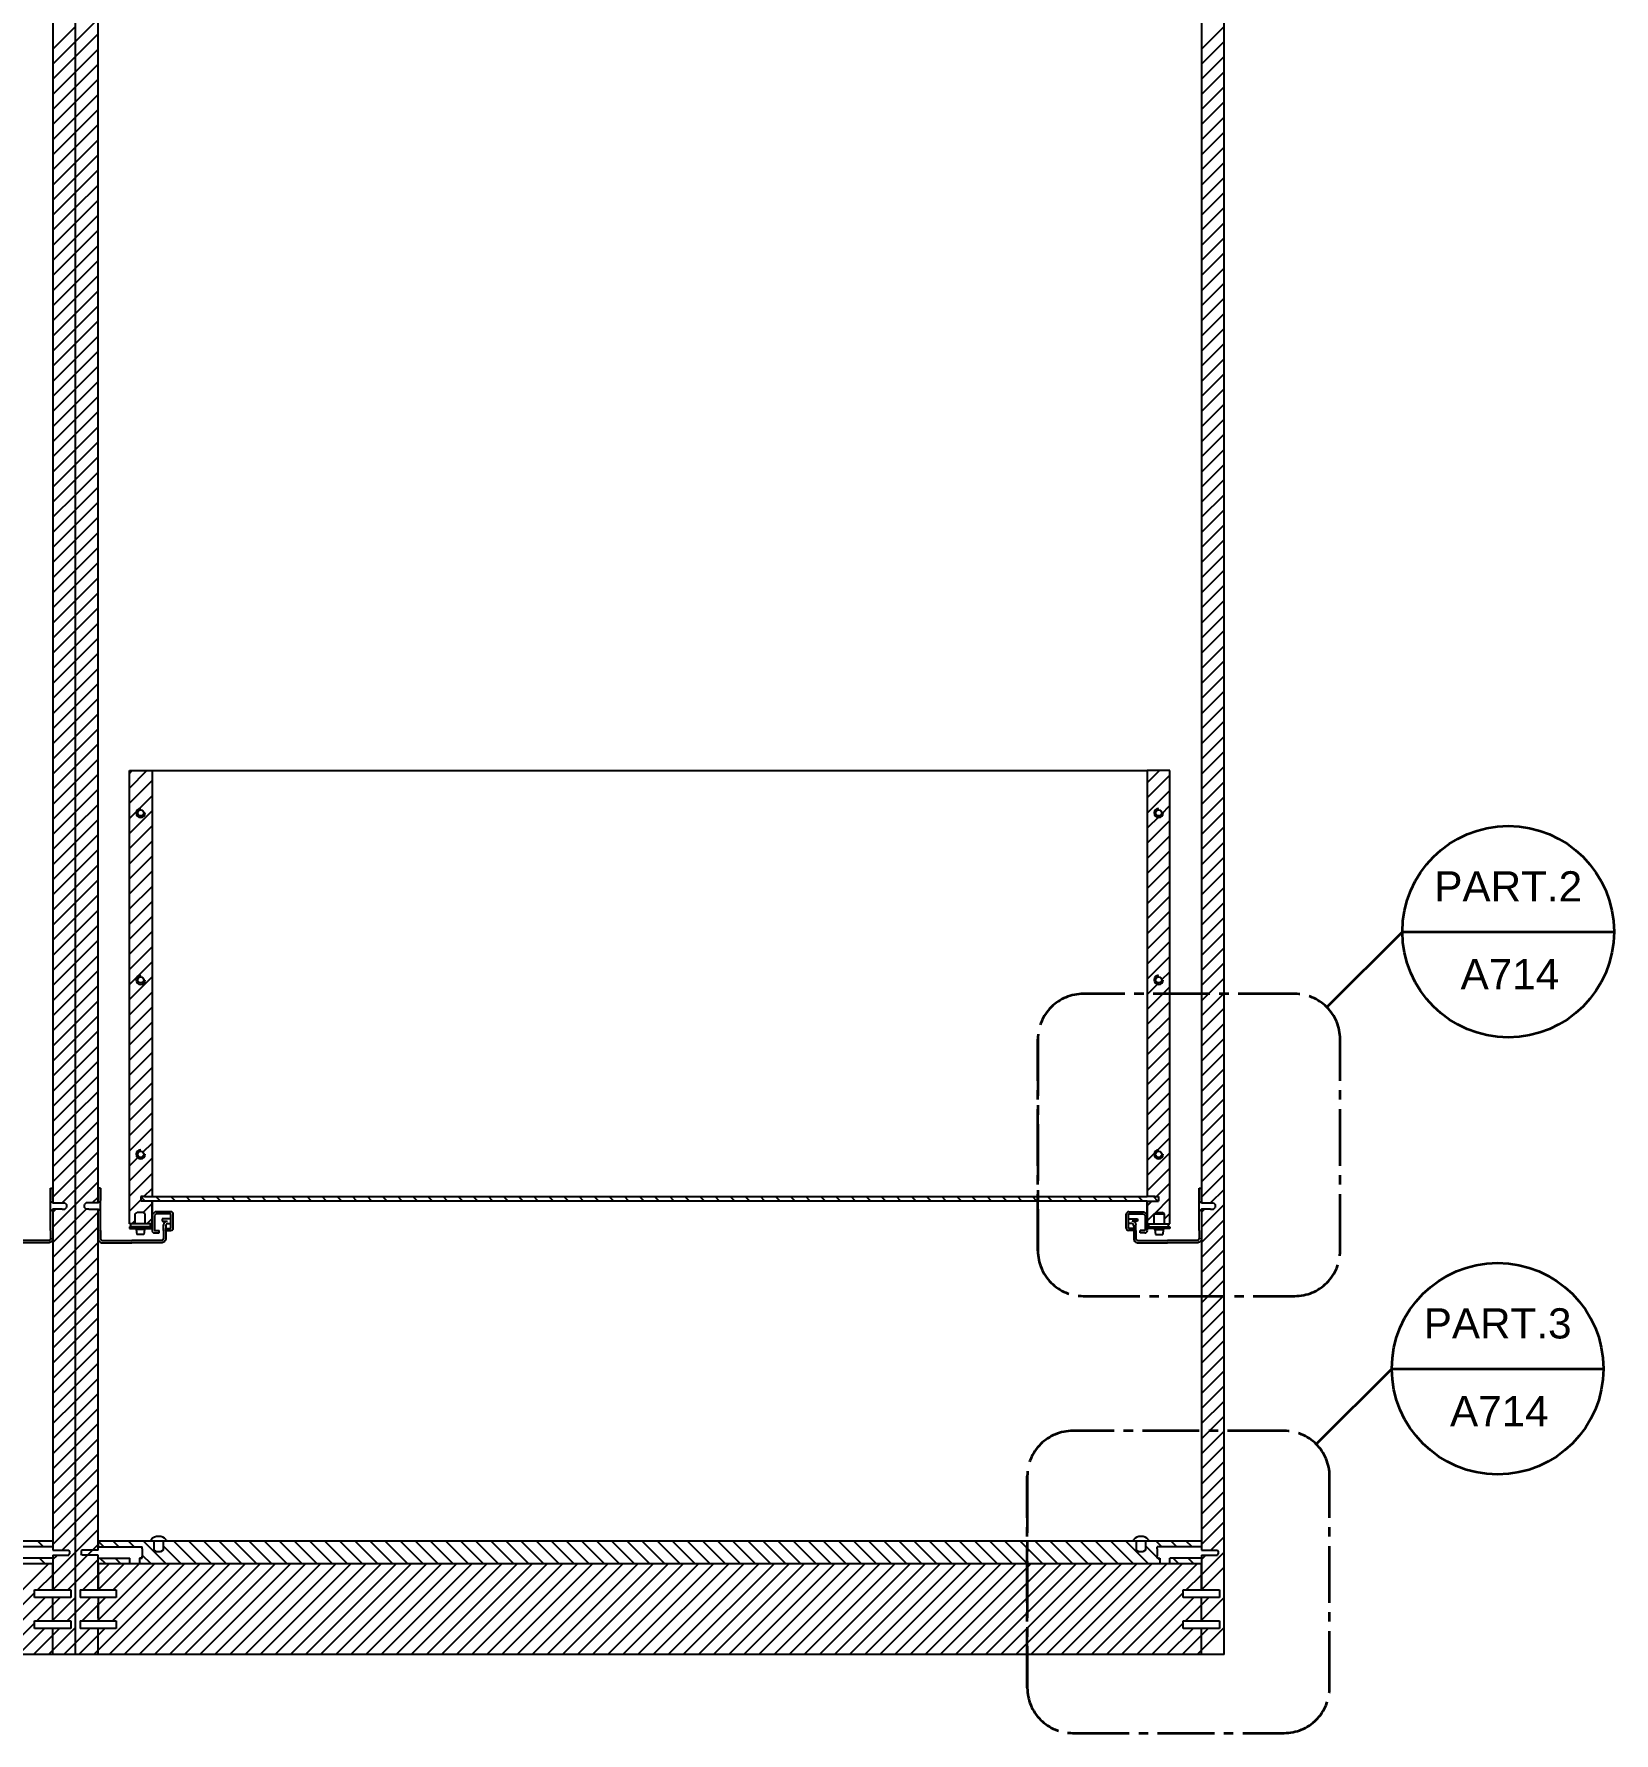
# Model space of a CAD drawing. Header units: millimetres. Extents: x 46 to 1828, y -437 to 1004.
# Drawn here: x 643.1 to 747.6, y 777.5 to 890 of the extents above; entities that cross this region are included whole.
import ezdxf
from ezdxf.enums import TextEntityAlignment as Align

# ---------------------------------------------------------------- set-up
doc = ezdxf.new("R2010")
doc.units = ezdxf.units.MM
doc.linetypes.add('CENTER2', pattern=[1.125, 0.75, -0.125, 0.125, -0.125])
doc.layers.add('A-SECT A-MCUT', color=7, linetype='Continuous', lineweight=35)
doc.layers.add('filatura', color=8, linetype='Continuous')
doc.layers.add('Livello 1', color=175, linetype='Continuous')
doc.styles.add('ARIAL', font='arial.ttf')

# ---------------------------------------------------------------- blocks, each defined once
blk = doc.blocks.new('A$C6DD21764')
at = {"layer": 'A-SECT A-MCUT'}
for q in [(19.12, 19.12), (38.12, 24.12)]:
    blk.add_line((24.12, 24.12), q, dxfattribs=at)
at = {"layer": 'A-SECT A-MCUT', "linetype": 'CENTER2', "ltscale": 5}
blk.add_lwpolyline([(0, 3, 0.414214), (3, 0), (17, 0, 0.414214), (20, 3), (20, 17, 0.414214), (17, 20), (3, 20, 0.414214), (0, 17), (0, 3), (0, 17)], format="xyb", dxfattribs=at)
at = {"layer": 'A-SECT A-MCUT'}
blk.add_circle((31.12, 24.12), 7, dxfattribs=at)
at = {"style": 'ARIAL'}
blk.add_attdef('PART.3', text='', height=2, dxfattribs=at).set_placement((31.12, 28.12), align=Align.TOP_CENTER)
blk.add_attdef('A714', (27.97, 20.31), '', height=2, dxfattribs=at)

msp = doc.modelspace()

# ---------------------------------------------------------------- hatches: boundary and pattern name
h = msp.add_hatch()
h.set_pattern_fill('JIS_WOOD', color=175)
h.set_pattern_definition([(45, (37.5897, 562.23106), (-0.5, 0.5), [])])
h.paths.add_polyline_path([(650.89, 841.19), (649.39, 841.19), (649.39, 811.19), (649.76, 811.19), (649.76, 811.86), (649.91, 811.94), (650.28, 811.94), (650.43, 811.86), (650.43, 811.19), (650.89, 811.19), (650.89, 811.79), (650.89, 812.69), (650.14, 812.69), (650.14, 812.99), (650.39, 812.99), (650.89, 812.99), (650.89, 813.99), (650.89, 822.89)])
h.paths.add_polyline_path([(649.94, 827.34, -1), (650.34, 827.34, -1)], flags=16)
h.paths.add_polyline_path([(650.34, 815.79, -1), (649.94, 815.79, -1)], flags=16)
h.paths.add_polyline_path([(649.94, 838.39, -1), (650.34, 838.39, -1)], flags=16)
h.paths.add_polyline_path([(716.74, 813.99), (716.74, 812.99), (717.24, 812.99), (717.49, 812.99), (717.49, 812.69), (716.74, 812.69), (716.74, 811.19), (717.2, 811.19), (717.2, 811.86), (717.35, 811.94), (717.72, 811.94), (717.87, 811.86), (717.87, 811.19), (718.24, 811.19), (718.24, 841.19), (716.74, 841.19), (716.74, 822.89)])
h.paths.add_polyline_path([(717.29, 827.34, -1), (717.69, 827.34, -1)], flags=16)
h.paths.add_polyline_path([(717.69, 815.79, -1), (717.29, 815.79, -1)], flags=16)
h.paths.add_polyline_path([(717.29, 838.39, -1), (717.69, 838.39, -1)], flags=16)

# ---------------------------------------------------------------- linework, layer by layer
for p, q in [((645.82, 788.68), (645.82, 983.88)), ((645.82, 788.68), (645.82, 983.88)), ((721.82, 788.68), (721.82, 983.88)), ((721.82, 788.68), (721.82, 983.88)), ((644.32, 982.96), (644.32, 812.57)), ((720.32, 982.96), (720.32, 812.57)), ((647.32, 887.03), (647.32, 933.95)), ((647.32, 885.53), (647.32, 887.03)), ((647.32, 838.6), (647.32, 885.53)), ((649.39, 811.19), (649.39, 841.19)), ((649.39, 841.19), (650.89, 841.19)), ((650.89, 841.19), (650.89, 822.89)), ((650.89, 841.19), (716.74, 841.19)), ((718.24, 841.19), (716.74, 841.19)), ((716.74, 841.19), (716.74, 822.89)), ((718.24, 811.19), (718.24, 841.19)), ((647.32, 837.1), (647.32, 838.6)), ((647.32, 812.57), (647.32, 837.1)), ((650.89, 822.89), (650.89, 813.99)), ((716.74, 822.89), (716.74, 813.99)), ((644.17, 810.74), (644.17, 813.54)), ((644.17, 813.54), (644.32, 813.54)), ((644.17, 813.54), (644.17, 812.79)), ((644.17, 813.54), (644.17, 812.74)), ((647.47, 813.54), (647.32, 813.54)), ((647.47, 810.74), (647.47, 813.54)), ((647.47, 813.54), (647.47, 812.79)), ((647.47, 813.54), (647.47, 812.74)), ((650.89, 813.99), (650.89, 812.99)), ((716.74, 813.99), (716.74, 812.99)), ((720.17, 810.74), (720.17, 813.54)), ((720.17, 813.54), (720.32, 813.54)), ((720.17, 813.54), (720.17, 812.79)), ((720.17, 813.54), (720.17, 812.74)), ((644.32, 812.57), (644.17, 812.7)), ((644.32, 812.17), (644.17, 812.03)), ((644.32, 812.57), (645.12, 812.57)), ((644.93, 812.17), (644.32, 812.17)), ((644.32, 812.17), (644.32, 789.59)), ((644.93, 812.17), (645.12, 812.17)), ((645.12, 812.57), (645.23, 812.47)), ((645.12, 812.17), (645.23, 812.27)), ((645.23, 812.47), (645.23, 812.27)), ((646.52, 812.57), (646.41, 812.47)), ((646.41, 812.27), (646.41, 812.47)), ((646.52, 812.17), (646.41, 812.27)), ((647.32, 812.57), (646.52, 812.57)), ((646.71, 812.17), (646.52, 812.17)), ((646.71, 812.17), (647.32, 812.17)), ((647.32, 812.57), (647.47, 812.7)), ((647.32, 789.59), (647.32, 812.17)), ((647.32, 812.17), (647.47, 812.03)), ((650.39, 812.99), (650.14, 812.99)), ((650.14, 812.99), (650.14, 812.69)), ((650.14, 812.69), (650.14, 812.69)), ((650.89, 812.69), (650.14, 812.69)), ((650.39, 812.99), (650.89, 812.99)), ((650.89, 812.99), (716.74, 812.99)), ((650.89, 812.69), (650.89, 812.09)), ((650.89, 811.19), (650.89, 812.69)), ((716.74, 812.69), (650.89, 812.69)), ((650.89, 812.09), (650.89, 811.89)), ((717.24, 812.99), (716.74, 812.99)), ((716.74, 812.69), (716.74, 812.09)), ((716.74, 811.19), (716.74, 812.69)), ((716.74, 812.69), (717.49, 812.69)), ((716.74, 812.09), (716.74, 811.89)), ((717.24, 812.99), (717.49, 812.99)), ((717.49, 812.99), (717.49, 812.69)), ((717.49, 812.69), (717.49, 812.69)), ((720.32, 812.57), (720.17, 812.7)), ((720.32, 812.17), (720.17, 812.03)), ((720.32, 812.57), (721.12, 812.57)), ((720.32, 812.17), (720.32, 789.59)), ((720.93, 812.17), (720.32, 812.17)), ((720.93, 812.17), (721.12, 812.17)), ((721.12, 812.57), (721.23, 812.47)), ((721.12, 812.17), (721.23, 812.27)), ((721.23, 812.47), (721.23, 812.27)), ((650.89, 811.19), (649.39, 811.19)), ((650.89, 810.99), (649.39, 810.99)), ((649.39, 810.99), (649.39, 810.89)), ((649.49, 810.99), (649.49, 811.19)), ((649.76, 811.86), (649.91, 811.94)), ((649.76, 811.19), (649.76, 811.86)), ((650.28, 811.94), (649.91, 811.94)), ((650.43, 811.86), (650.28, 811.94)), ((650.43, 811.19), (650.43, 811.86)), ((650.79, 810.99), (650.79, 811.19)), ((651.09, 811.99), (650.89, 811.79)), ((650.89, 811.89), (650.89, 811.69)), ((650.89, 811.79), (650.89, 810.76)), ((650.89, 811.69), (650.89, 811.19)), ((650.89, 810.89), (650.89, 810.99)), ((651.15, 811.84), (651.04, 811.73)), ((651.04, 811.73), (651.04, 810.77)), ((652.12, 811.99), (651.09, 811.99)), ((652.11, 811.84), (651.15, 811.84)), ((652.14, 811.52), (651.55, 811.52)), ((651.55, 811.52), (651.55, 811.37)), ((651.55, 811.37), (651.89, 811.37)), ((651.64, 810.74), (651.64, 811.12)), ((651.79, 811.07), (651.79, 810.89)), ((651.94, 811.22), (652.14, 811.22)), ((652.14, 810.92), (652.14, 811.81)), ((652.29, 810.91), (652.29, 811.82)), ((715.34, 810.91), (715.34, 811.82)), ((715.49, 810.92), (715.49, 811.81)), ((715.49, 811.52), (716.08, 811.52)), ((715.69, 811.22), (715.49, 811.22)), ((715.51, 811.99), (716.54, 811.99)), ((715.52, 811.84), (716.48, 811.84)), ((716.08, 811.37), (715.74, 811.37)), ((715.84, 811.07), (715.84, 810.89)), ((715.99, 810.74), (715.99, 811.12)), ((716.08, 811.52), (716.08, 811.37)), ((716.48, 811.84), (716.59, 811.73)), ((716.54, 811.99), (716.74, 811.79)), ((716.59, 811.73), (716.59, 810.77)), ((716.74, 811.89), (716.74, 811.69)), ((716.74, 811.79), (716.74, 810.76)), ((716.74, 811.69), (716.74, 811.19)), ((716.74, 811.19), (718.24, 811.19)), ((716.74, 810.89), (716.74, 810.99)), ((716.74, 810.99), (718.24, 810.99)), ((716.84, 810.99), (716.84, 811.19)), ((717.2, 811.86), (717.35, 811.94)), ((717.2, 811.19), (717.2, 811.86)), ((717.2, 811.86), (717.87, 811.86)), ((717.35, 811.94), (717.72, 811.94)), ((717.87, 811.86), (717.72, 811.94)), ((717.87, 811.19), (717.87, 811.86)), ((718.14, 810.99), (718.14, 811.19)), ((718.24, 810.99), (718.24, 810.89)), ((649.39, 810.89), (650.89, 810.89)), ((649.79, 810.81), (649.79, 810.89)), ((650.43, 810.81), (649.79, 810.81)), ((649.83, 810.81), (649.87, 810.49)), ((650.35, 810.49), (649.87, 810.49)), ((650.39, 810.81), (650.35, 810.49)), ((650.43, 810.89), (650.43, 810.81)), ((651.05, 810.59), (651.36, 810.59)), ((651.06, 810.74), (651.36, 810.74)), ((651.36, 810.59), (651.36, 810.74)), ((651.79, 810.74), (651.79, 810.89)), ((651.79, 810.89), (652.11, 810.89)), ((651.79, 810.74), (652.14, 810.74)), ((715.84, 810.74), (715.49, 810.74)), ((715.84, 810.89), (715.52, 810.89)), ((715.84, 810.74), (715.84, 810.89)), ((716.27, 810.59), (716.27, 810.74)), ((716.57, 810.74), (716.27, 810.74)), ((716.58, 810.59), (716.27, 810.59)), ((718.24, 810.89), (716.74, 810.89)), ((717.2, 810.89), (717.2, 810.81)), ((717.2, 810.81), (717.84, 810.81)), ((717.24, 810.81), (717.28, 810.49)), ((717.28, 810.49), (717.76, 810.49)), ((717.8, 810.81), (717.76, 810.49)), ((717.84, 810.81), (717.84, 810.89)), ((644.32, 790.18), (571.32, 790.18)), ((644.32, 789.8), (641.39, 789.8)), ((644.32, 789.59), (645.38, 789.59)), ((645.38, 789.59), (645.43, 789.51)), ((646.25, 789.59), (646.2, 789.51)), ((647.32, 789.59), (646.25, 789.59)), ((647.32, 789.59), (647.32, 790.18)), ((647.32, 790.18), (647.32, 789.8)), ((650.82, 790.18), (647.32, 790.18)), ((720.32, 790.18), (647.32, 790.18)), ((647.32, 789.8), (650.24, 789.8)), ((650.24, 789.67), (650.24, 789.8)), ((650.24, 789.67), (650.24, 789.18)), ((650.82, 790.18), (650.82, 790.28)), ((651.82, 790.18), (650.82, 790.18)), ((651.02, 790.18), (650.82, 790.18)), ((651.02, 789.58), (651.02, 790.18)), ((651.62, 790.18), (651.62, 789.58)), ((651.62, 790.18), (651.62, 789.58)), ((651.82, 790.28), (651.82, 790.18)), ((715.82, 790.18), (715.82, 790.28)), ((716.02, 789.58), (716.02, 790.18)), ((716.62, 790.18), (716.62, 789.58)), ((716.62, 790.18), (716.62, 789.58)), ((716.82, 790.28), (716.82, 790.18)), ((717.39, 789.67), (717.39, 789.8)), ((720.32, 789.8), (717.39, 789.8)), ((717.39, 789.67), (717.39, 789.18)), ((720.32, 789.59), (721.38, 789.59)), ((721.38, 789.59), (721.43, 789.51)), ((644.32, 788.68), (571.32, 788.68)), ((644.32, 789.06), (642.22, 789.06)), ((644.32, 789.26), (644.32, 788.68)), ((644.32, 789.26), (645.38, 789.26)), ((644.32, 786.95), (644.32, 788.68)), ((644.32, 788.68), (644.32, 786.95)), ((645.38, 789.26), (645.43, 789.35)), ((645.43, 789.51), (645.43, 789.35)), ((645.82, 782.68), (645.82, 788.68)), ((645.82, 782.68), (645.82, 788.68)), ((646.2, 789.51), (646.2, 789.35)), ((646.25, 789.26), (646.2, 789.35)), ((647.32, 789.26), (646.25, 789.26)), ((647.32, 788.68), (647.32, 789.26)), ((647.32, 786.95), (647.32, 789.26)), ((647.32, 789.06), (649.42, 789.06)), ((647.32, 788.68), (647.32, 786.95)), ((647.32, 788.68), (647.32, 786.95)), ((720.32, 788.68), (647.32, 788.68)), ((649.42, 788.7), (649.42, 789.06)), ((650.14, 789.06), (650.06, 789.06)), ((650.06, 789.06), (650.06, 788.68)), ((650.14, 789.06), (650.24, 789.06)), ((650.24, 789.06), (650.24, 789.18)), ((651.02, 789.58), (651.19, 789.48)), ((651.44, 789.48), (651.19, 789.48)), ((651.62, 789.58), (651.44, 789.48)), ((716.02, 789.58), (716.19, 789.48)), ((716.44, 789.48), (716.19, 789.48)), ((716.62, 789.58), (716.44, 789.48)), ((717.39, 789.06), (717.39, 789.18)), ((717.49, 789.06), (717.39, 789.06)), ((717.49, 789.06), (717.57, 789.06)), ((717.57, 789.06), (717.57, 788.68)), ((718.22, 788.68), (718.22, 789.06)), ((720.32, 789.06), (718.22, 789.06)), ((720.32, 789.26), (720.32, 788.68)), ((720.32, 789.26), (721.38, 789.26)), ((720.32, 786.95), (720.32, 788.68)), ((720.32, 788.68), (720.32, 786.95)), ((721.38, 789.26), (721.43, 789.35)), ((721.43, 789.51), (721.43, 789.35)), ((721.82, 782.68), (721.82, 788.68)), ((721.82, 782.68), (721.82, 788.68)), ((643.12, 786.95), (645.52, 786.95)), ((643.12, 786.95), (644.32, 786.95)), ((643.12, 786.45), (643.12, 786.95)), ((643.82, 786.45), (643.12, 786.45)), ((645.52, 786.45), (643.82, 786.45)), ((644.32, 784.91), (644.32, 786.45)), ((645.52, 786.95), (645.52, 786.45)), ((646.12, 786.95), (646.12, 786.45)), ((646.12, 786.95), (648.52, 786.95)), ((646.12, 786.95), (647.32, 786.95)), ((646.82, 786.45), (646.12, 786.45)), ((648.52, 786.45), (646.82, 786.45)), ((647.32, 786.45), (647.32, 785.08)), ((648.52, 786.95), (648.52, 786.45)), ((719.12, 786.95), (721.52, 786.95)), ((719.12, 786.95), (720.32, 786.95)), ((719.12, 786.45), (719.12, 786.95)), ((719.82, 786.45), (719.12, 786.45)), ((721.52, 786.45), (719.82, 786.45)), ((720.32, 784.91), (720.32, 786.45)), ((721.52, 786.95), (721.52, 786.45)), ((647.32, 785.08), (647.32, 786.08)), ((643.12, 784.91), (645.52, 784.91)), ((643.12, 784.91), (644.32, 784.91)), ((643.12, 784.41), (643.12, 784.91)), ((643.82, 784.41), (643.12, 784.41)), ((645.52, 784.41), (643.82, 784.41)), ((644.32, 782.68), (644.32, 784.41)), ((645.52, 784.91), (645.52, 784.41)), ((646.12, 784.91), (646.12, 784.41)), ((646.12, 784.91), (648.52, 784.91)), ((646.12, 784.91), (647.32, 784.91)), ((646.82, 784.41), (646.12, 784.41)), ((648.52, 784.41), (646.82, 784.41)), ((647.32, 785.08), (647.32, 784.91)), ((647.32, 782.68), (647.32, 784.41)), ((647.32, 782.68), (647.32, 784.41)), ((648.52, 784.91), (648.52, 784.41)), ((719.12, 784.91), (721.52, 784.91)), ((719.12, 784.91), (720.32, 784.91)), ((719.12, 784.41), (719.12, 784.91)), ((719.82, 784.41), (719.12, 784.41)), ((721.52, 784.41), (719.82, 784.41)), ((720.32, 782.68), (720.32, 784.41)), ((721.52, 784.91), (721.52, 784.41)), ((645.82, 782.68), (569.82, 782.68)), ((721.82, 782.68), (645.82, 782.68))]:
    msp.add_line(p, q)
at = {"color": 175, "linetype": 'Continuous'}
for p, q in [((645.82, 889.46), (647.32, 890.96)), ((644.32, 888.96), (645.82, 890.46)), ((645.82, 888.46), (647.32, 889.96)), ((720.32, 888.96), (721.82, 890.46)), ((644.32, 887.96), (645.82, 889.46)), ((645.82, 887.46), (647.32, 888.96)), ((720.32, 887.96), (721.82, 889.46)), ((644.32, 886.96), (645.82, 888.46)), ((644.32, 885.96), (645.82, 887.46)), ((645.82, 886.46), (647.32, 887.96)), ((720.32, 886.96), (721.82, 888.46)), ((720.32, 885.96), (721.82, 887.46)), ((644.32, 884.96), (645.82, 886.46)), ((645.82, 885.46), (647.32, 886.96)), ((720.32, 884.96), (721.82, 886.46)), ((644.32, 883.96), (645.82, 885.46)), ((645.82, 884.46), (647.32, 885.96)), ((720.32, 883.96), (721.82, 885.46)), ((644.32, 882.96), (645.82, 884.46)), ((645.82, 883.46), (647.32, 884.96)), ((720.32, 882.96), (721.82, 884.46)), ((644.32, 881.96), (645.82, 883.46)), ((645.82, 882.46), (647.32, 883.96)), ((645.82, 881.46), (647.32, 882.96)), ((720.32, 881.96), (721.82, 883.46)), ((644.32, 880.96), (645.82, 882.46)), ((645.82, 880.46), (647.32, 881.96)), ((720.32, 880.96), (721.82, 882.46)), ((644.32, 879.96), (645.82, 881.46)), ((645.82, 879.46), (647.32, 880.96)), ((720.32, 879.96), (721.82, 881.46)), ((644.32, 878.96), (645.82, 880.46)), ((645.82, 878.46), (647.32, 879.96)), ((720.32, 878.96), (721.82, 880.46)), ((644.32, 877.96), (645.82, 879.46)), ((644.32, 876.96), (645.82, 878.46)), ((645.82, 877.46), (647.32, 878.96)), ((720.32, 877.96), (721.82, 879.46)), ((720.32, 876.96), (721.82, 878.46)), ((644.32, 875.96), (645.82, 877.46)), ((645.82, 876.46), (647.32, 877.96)), ((720.32, 875.96), (721.82, 877.46)), ((644.32, 874.96), (645.82, 876.46)), ((645.82, 875.46), (647.32, 876.96)), ((720.32, 874.96), (721.82, 876.46)), ((644.32, 873.96), (645.82, 875.46)), ((645.82, 874.46), (647.32, 875.96)), ((720.32, 873.96), (721.82, 875.46)), ((644.32, 872.96), (645.82, 874.46)), ((645.82, 873.46), (647.32, 874.96)), ((645.82, 872.46), (647.32, 873.96)), ((720.32, 872.96), (721.82, 874.46)), ((644.32, 871.96), (645.82, 873.46)), ((645.82, 871.46), (647.32, 872.96)), ((720.32, 871.96), (721.82, 873.46)), ((644.32, 870.96), (645.82, 872.46)), ((645.82, 870.46), (647.32, 871.96)), ((720.32, 870.96), (721.82, 872.46)), ((644.32, 869.96), (645.82, 871.46)), ((645.82, 869.46), (647.32, 870.96)), ((720.32, 869.96), (721.82, 871.46)), ((644.32, 868.96), (645.82, 870.46)), ((644.32, 867.96), (645.82, 869.46)), ((645.82, 868.46), (647.32, 869.96)), ((720.32, 868.96), (721.82, 870.46)), ((720.32, 867.96), (721.82, 869.46)), ((644.32, 866.96), (645.82, 868.46)), ((645.82, 867.46), (647.32, 868.96)), ((720.32, 866.96), (721.82, 868.46)), ((644.32, 865.96), (645.82, 867.46)), ((645.82, 866.46), (647.32, 867.96)), ((720.32, 865.96), (721.82, 867.46)), ((644.32, 864.96), (645.82, 866.46)), ((645.82, 865.46), (647.32, 866.96)), ((720.32, 864.96), (721.82, 866.46)), ((644.32, 863.96), (645.82, 865.46)), ((645.82, 864.46), (647.32, 865.96)), ((645.82, 863.46), (647.32, 864.96)), ((720.32, 863.96), (721.82, 865.46)), ((644.32, 862.96), (645.82, 864.46)), ((645.82, 862.46), (647.32, 863.96)), ((720.32, 862.96), (721.82, 864.46)), ((644.32, 861.96), (645.82, 863.46)), ((645.82, 861.46), (647.32, 862.96)), ((720.32, 861.96), (721.82, 863.46)), ((644.32, 860.96), (645.82, 862.46)), ((645.82, 860.46), (647.32, 861.96)), ((720.32, 860.96), (721.82, 862.46)), ((644.32, 859.96), (645.82, 861.46)), ((644.32, 858.96), (645.82, 860.46)), ((645.82, 859.46), (647.32, 860.96)), ((720.32, 859.96), (721.82, 861.46)), ((720.32, 858.96), (721.82, 860.46)), ((644.32, 857.96), (645.82, 859.46)), ((645.82, 858.46), (647.32, 859.96)), ((720.32, 857.96), (721.82, 859.46)), ((644.32, 856.96), (645.82, 858.46)), ((645.82, 857.46), (647.32, 858.96)), ((720.32, 856.96), (721.82, 858.46)), ((644.32, 855.96), (645.82, 857.46)), ((645.82, 856.46), (647.32, 857.96)), ((720.32, 855.96), (721.82, 857.46)), ((644.32, 854.96), (645.82, 856.46)), ((645.82, 855.46), (647.32, 856.96)), ((645.82, 854.46), (647.32, 855.96)), ((720.32, 854.96), (721.82, 856.46)), ((644.32, 853.96), (645.82, 855.46)), ((645.82, 853.46), (647.32, 854.96)), ((720.32, 853.96), (721.82, 855.46)), ((644.32, 852.96), (645.82, 854.46)), ((645.82, 852.46), (647.32, 853.96)), ((720.32, 852.96), (721.82, 854.46)), ((644.32, 851.96), (645.82, 853.46)), ((645.82, 851.46), (647.32, 852.96)), ((720.32, 851.96), (721.82, 853.46)), ((644.32, 850.96), (645.82, 852.46)), ((644.32, 849.96), (645.82, 851.46)), ((645.82, 850.46), (647.32, 851.96)), ((720.32, 850.96), (721.82, 852.46)), ((720.32, 849.96), (721.82, 851.46)), ((644.32, 848.96), (645.82, 850.46)), ((645.82, 849.46), (647.32, 850.96)), ((720.32, 848.96), (721.82, 850.46)), ((644.32, 847.96), (645.82, 849.46)), ((645.82, 848.46), (647.32, 849.96)), ((720.32, 847.96), (721.82, 849.46)), ((644.32, 846.96), (645.82, 848.46)), ((645.82, 847.46), (647.32, 848.96)), ((720.32, 846.96), (721.82, 848.46)), ((644.32, 845.96), (645.82, 847.46)), ((645.82, 846.46), (647.32, 847.96)), ((645.82, 845.46), (647.32, 846.96)), ((720.32, 845.96), (721.82, 847.46)), ((644.32, 844.96), (645.82, 846.46)), ((645.82, 844.46), (647.32, 845.96)), ((720.32, 844.96), (721.82, 846.46)), ((644.32, 843.96), (645.82, 845.46)), ((645.82, 843.46), (647.32, 844.96)), ((720.32, 843.96), (721.82, 845.46)), ((644.32, 842.96), (645.82, 844.46)), ((645.82, 842.46), (647.32, 843.96)), ((720.32, 842.96), (721.82, 844.46)), ((644.32, 841.96), (645.82, 843.46)), ((644.32, 840.96), (645.82, 842.46)), ((645.82, 841.46), (647.32, 842.96)), ((720.32, 841.96), (721.82, 843.46)), ((720.32, 840.96), (721.82, 842.46)), ((644.32, 839.96), (645.82, 841.46)), ((645.82, 840.46), (647.32, 841.96)), ((720.32, 839.96), (721.82, 841.46)), ((644.32, 838.96), (645.82, 840.46)), ((645.82, 839.46), (647.32, 840.96)), ((720.32, 838.96), (721.82, 840.46)), ((644.32, 837.96), (645.82, 839.46)), ((645.82, 838.46), (647.32, 839.96)), ((720.32, 837.96), (721.82, 839.46)), ((644.32, 836.96), (645.82, 838.46)), ((645.82, 837.46), (647.32, 838.96)), ((645.82, 836.46), (647.32, 837.96)), ((720.32, 836.96), (721.82, 838.46)), ((644.32, 835.96), (645.82, 837.46)), ((645.82, 835.46), (647.32, 836.96)), ((720.32, 835.96), (721.82, 837.46)), ((644.32, 834.96), (645.82, 836.46)), ((645.82, 834.46), (647.32, 835.96)), ((720.32, 834.96), (721.82, 836.46)), ((644.32, 833.96), (645.82, 835.46)), ((645.82, 833.46), (647.32, 834.96)), ((720.32, 833.96), (721.82, 835.46)), ((644.32, 832.96), (645.82, 834.46)), ((644.32, 831.96), (645.82, 833.46)), ((645.82, 832.46), (647.32, 833.96)), ((720.32, 832.96), (721.82, 834.46)), ((720.32, 831.96), (721.82, 833.46)), ((644.32, 830.96), (645.82, 832.46)), ((645.82, 831.46), (647.32, 832.96)), ((720.32, 830.96), (721.82, 832.46)), ((644.32, 829.96), (645.82, 831.46)), ((645.82, 830.46), (647.32, 831.96)), ((720.32, 829.96), (721.82, 831.46)), ((644.32, 828.96), (645.82, 830.46)), ((645.82, 829.46), (647.32, 830.96)), ((720.32, 828.96), (721.82, 830.46)), ((644.32, 827.96), (645.82, 829.46)), ((645.82, 828.46), (647.32, 829.96)), ((645.82, 827.46), (647.32, 828.96)), ((720.32, 827.96), (721.82, 829.46)), ((644.32, 826.96), (645.82, 828.46)), ((645.82, 826.46), (647.32, 827.96)), ((720.32, 826.96), (721.82, 828.46)), ((644.32, 825.96), (645.82, 827.46)), ((645.82, 825.46), (647.32, 826.96)), ((720.32, 825.96), (721.82, 827.46)), ((644.32, 824.96), (645.82, 826.46)), ((645.82, 824.46), (647.32, 825.96)), ((720.32, 824.96), (721.82, 826.46)), ((644.32, 823.96), (645.82, 825.46)), ((644.32, 822.96), (645.82, 824.46)), ((645.82, 823.46), (647.32, 824.96)), ((720.32, 823.96), (721.82, 825.46)), ((720.32, 822.96), (721.82, 824.46)), ((644.32, 821.96), (645.82, 823.46)), ((645.82, 822.46), (647.32, 823.96)), ((720.32, 821.96), (721.82, 823.46)), ((644.32, 820.96), (645.82, 822.46)), ((645.82, 821.46), (647.32, 822.96)), ((720.32, 820.96), (721.82, 822.46)), ((644.32, 819.96), (645.82, 821.46)), ((645.82, 820.46), (647.32, 821.96)), ((720.32, 819.96), (721.82, 821.46)), ((644.32, 818.96), (645.82, 820.46)), ((645.82, 819.46), (647.32, 820.96)), ((645.82, 818.46), (647.32, 819.96)), ((720.32, 818.96), (721.82, 820.46)), ((644.32, 817.96), (645.82, 819.46)), ((645.82, 817.46), (647.32, 818.96)), ((720.32, 817.96), (721.82, 819.46)), ((644.32, 816.96), (645.82, 818.46)), ((645.82, 816.46), (647.32, 817.96)), ((720.32, 816.96), (721.82, 818.46)), ((644.32, 815.96), (645.82, 817.46)), ((645.82, 815.46), (647.32, 816.96)), ((720.32, 815.96), (721.82, 817.46)), ((644.32, 814.96), (645.82, 816.46)), ((644.32, 813.96), (645.82, 815.46)), ((645.82, 814.46), (647.32, 815.96)), ((720.32, 814.96), (721.82, 816.46)), ((720.32, 813.96), (721.82, 815.46)), ((644.32, 812.96), (645.82, 814.46)), ((645.82, 813.46), (647.32, 814.96)), ((720.32, 812.96), (721.82, 814.46)), ((644.93, 812.57), (645.82, 813.46)), ((645.82, 812.46), (647.32, 813.96)), ((720.93, 812.57), (721.82, 813.46)), ((644.32, 810.96), (645.82, 812.46)), ((644.32, 811.96), (644.53, 812.17)), ((645.82, 811.46), (646.53, 812.17)), ((646.93, 812.57), (647.32, 812.96)), ((650.44, 812.69), (650.14, 812.99)), ((651.44, 812.69), (651.14, 812.99)), ((652.44, 812.69), (652.14, 812.99)), ((653.44, 812.69), (653.14, 812.99)), ((654.44, 812.69), (654.14, 812.99)), ((655.44, 812.69), (655.14, 812.99)), ((656.44, 812.69), (656.14, 812.99)), ((657.44, 812.69), (657.14, 812.99)), ((658.44, 812.69), (658.14, 812.99)), ((659.44, 812.69), (659.14, 812.99)), ((660.44, 812.69), (660.14, 812.99)), ((661.44, 812.69), (661.14, 812.99)), ((662.44, 812.69), (662.14, 812.99)), ((663.44, 812.69), (663.14, 812.99)), ((664.44, 812.69), (664.14, 812.99)), ((665.44, 812.69), (665.14, 812.99)), ((666.44, 812.69), (666.14, 812.99)), ((667.44, 812.69), (667.14, 812.99)), ((668.44, 812.69), (668.14, 812.99)), ((669.44, 812.69), (669.14, 812.99)), ((670.44, 812.69), (670.14, 812.99)), ((671.44, 812.69), (671.14, 812.99)), ((672.44, 812.69), (672.14, 812.99)), ((673.44, 812.69), (673.14, 812.99)), ((674.44, 812.69), (674.14, 812.99)), ((675.44, 812.69), (675.14, 812.99)), ((676.44, 812.69), (676.14, 812.99)), ((677.44, 812.69), (677.14, 812.99)), ((678.44, 812.69), (678.14, 812.99)), ((679.44, 812.69), (679.14, 812.99)), ((680.44, 812.69), (680.14, 812.99)), ((681.44, 812.69), (681.14, 812.99)), ((682.44, 812.69), (682.14, 812.99)), ((683.44, 812.69), (683.14, 812.99)), ((684.44, 812.69), (684.14, 812.99)), ((685.44, 812.69), (685.14, 812.99)), ((686.44, 812.69), (686.14, 812.99)), ((687.44, 812.69), (687.14, 812.99)), ((688.44, 812.69), (688.14, 812.99)), ((689.44, 812.69), (689.14, 812.99)), ((690.44, 812.69), (690.14, 812.99)), ((691.44, 812.69), (691.14, 812.99)), ((692.44, 812.69), (692.14, 812.99)), ((693.44, 812.69), (693.14, 812.99)), ((694.44, 812.69), (694.14, 812.99)), ((695.44, 812.69), (695.14, 812.99)), ((696.44, 812.69), (696.14, 812.99)), ((697.44, 812.69), (697.14, 812.99)), ((698.44, 812.69), (698.14, 812.99)), ((699.44, 812.69), (699.14, 812.99)), ((700.44, 812.69), (700.14, 812.99)), ((701.44, 812.69), (701.14, 812.99)), ((702.44, 812.69), (702.14, 812.99)), ((703.44, 812.69), (703.14, 812.99)), ((704.44, 812.69), (704.14, 812.99)), ((705.44, 812.69), (705.14, 812.99)), ((706.44, 812.69), (706.14, 812.99)), ((707.44, 812.69), (707.14, 812.99)), ((708.44, 812.69), (708.14, 812.99)), ((709.44, 812.69), (709.14, 812.99)), ((710.44, 812.69), (710.14, 812.99)), ((711.44, 812.69), (711.14, 812.99)), ((712.44, 812.69), (712.14, 812.99)), ((713.44, 812.69), (713.14, 812.99)), ((714.44, 812.69), (714.14, 812.99)), ((715.44, 812.69), (715.14, 812.99)), ((716.44, 812.69), (716.14, 812.99)), ((717.44, 812.69), (717.14, 812.99)), ((720.32, 810.96), (721.82, 812.46)), ((720.32, 811.96), (720.53, 812.17)), ((644.32, 809.96), (645.82, 811.46)), ((645.82, 810.46), (647.32, 811.96)), ((720.32, 809.96), (721.82, 811.46)), ((644.32, 808.96), (645.82, 810.46)), ((645.82, 809.46), (647.32, 810.96)), ((645.82, 808.46), (647.32, 809.96)), ((720.32, 808.96), (721.82, 810.46)), ((644.32, 807.96), (645.82, 809.46)), ((645.82, 807.46), (647.32, 808.96)), ((720.32, 807.96), (721.82, 809.46)), ((644.32, 806.96), (645.82, 808.46)), ((645.82, 806.46), (647.32, 807.96)), ((720.32, 806.96), (721.82, 808.46)), ((644.32, 805.96), (645.82, 807.46)), ((645.82, 805.46), (647.32, 806.96)), ((720.32, 805.96), (721.82, 807.46)), ((644.32, 804.96), (645.82, 806.46)), ((644.32, 803.96), (645.82, 805.46)), ((645.82, 804.46), (647.32, 805.96)), ((720.32, 804.96), (721.82, 806.46)), ((720.32, 803.96), (721.82, 805.46)), ((644.32, 802.96), (645.82, 804.46)), ((645.82, 803.46), (647.32, 804.96)), ((720.32, 802.96), (721.82, 804.46)), ((644.32, 801.96), (645.82, 803.46)), ((645.82, 802.46), (647.32, 803.96)), ((720.32, 801.96), (721.82, 803.46)), ((644.32, 800.96), (645.82, 802.46)), ((645.82, 801.46), (647.32, 802.96)), ((720.32, 800.96), (721.82, 802.46)), ((644.32, 799.96), (645.82, 801.46)), ((645.82, 800.46), (647.32, 801.96)), ((645.82, 799.46), (647.32, 800.96)), ((720.32, 799.96), (721.82, 801.46)), ((644.32, 798.96), (645.82, 800.46)), ((645.82, 798.46), (647.32, 799.96)), ((720.32, 798.96), (721.82, 800.46)), ((644.32, 797.96), (645.82, 799.46)), ((645.82, 797.46), (647.32, 798.96)), ((720.32, 797.96), (721.82, 799.46)), ((644.32, 796.96), (645.82, 798.46)), ((645.82, 796.46), (647.32, 797.96)), ((720.32, 796.96), (721.82, 798.46)), ((644.32, 795.96), (645.82, 797.46)), ((644.32, 794.96), (645.82, 796.46)), ((645.82, 795.46), (647.32, 796.96)), ((720.32, 795.96), (721.82, 797.46)), ((720.32, 794.96), (721.82, 796.46)), ((644.32, 793.96), (645.82, 795.46)), ((645.82, 794.46), (647.32, 795.96)), ((720.32, 793.96), (721.82, 795.46)), ((644.32, 792.96), (645.82, 794.46)), ((645.82, 793.46), (647.32, 794.96)), ((720.32, 792.96), (721.82, 794.46)), ((644.32, 791.96), (645.82, 793.46)), ((645.82, 792.46), (647.32, 793.96)), ((720.32, 791.96), (721.82, 793.46)), ((644.32, 790.96), (645.82, 792.46)), ((645.82, 791.46), (647.32, 792.96)), ((645.82, 790.46), (647.32, 791.96)), ((720.32, 790.96), (721.82, 792.46)), ((644.32, 789.96), (645.82, 791.46)), ((645.82, 789.46), (647.32, 790.96)), ((720.32, 789.96), (721.82, 791.46)), ((643.7, 789.8), (643.32, 790.18)), ((644.95, 789.59), (645.82, 790.46)), ((646.62, 789.26), (646.95, 789.59)), ((646.95, 789.59), (647.32, 789.96)), ((647.7, 789.8), (647.32, 790.18)), ((648.7, 789.8), (648.32, 790.18)), ((649.7, 789.8), (649.32, 790.18)), ((651.82, 788.68), (650.32, 790.18)), ((652.82, 788.68), (651.62, 789.88)), ((653.82, 788.68), (652.32, 790.18)), ((654.82, 788.68), (653.32, 790.18)), ((655.82, 788.68), (654.32, 790.18)), ((656.82, 788.68), (655.32, 790.18)), ((657.82, 788.68), (656.32, 790.18)), ((658.82, 788.68), (657.32, 790.18)), ((659.82, 788.68), (658.32, 790.18)), ((660.82, 788.68), (659.32, 790.18)), ((661.82, 788.68), (660.32, 790.18)), ((662.82, 788.68), (661.32, 790.18)), ((663.82, 788.68), (662.32, 790.18)), ((664.82, 788.68), (663.32, 790.18)), ((665.82, 788.68), (664.32, 790.18)), ((666.82, 788.68), (665.32, 790.18)), ((667.82, 788.68), (666.32, 790.18)), ((668.82, 788.68), (667.32, 790.18)), ((669.82, 788.68), (668.32, 790.18)), ((670.82, 788.68), (669.32, 790.18)), ((671.82, 788.68), (670.32, 790.18)), ((672.82, 788.68), (671.32, 790.18)), ((673.82, 788.68), (672.32, 790.18)), ((674.82, 788.68), (673.32, 790.18)), ((675.82, 788.68), (674.32, 790.18)), ((676.82, 788.68), (675.32, 790.18)), ((677.82, 788.68), (676.32, 790.18)), ((678.82, 788.68), (677.32, 790.18)), ((679.82, 788.68), (678.32, 790.18)), ((680.82, 788.68), (679.32, 790.18)), ((681.82, 788.68), (680.32, 790.18)), ((682.82, 788.68), (681.32, 790.18)), ((683.82, 788.68), (682.32, 790.18)), ((684.82, 788.68), (683.32, 790.18)), ((685.82, 788.68), (684.32, 790.18)), ((686.82, 788.68), (685.32, 790.18)), ((687.82, 788.68), (686.32, 790.18)), ((688.82, 788.68), (687.32, 790.18)), ((689.82, 788.68), (688.32, 790.18)), ((690.82, 788.68), (689.32, 790.18)), ((691.82, 788.68), (690.32, 790.18)), ((692.82, 788.68), (691.32, 790.18)), ((693.82, 788.68), (692.32, 790.18)), ((694.82, 788.68), (693.32, 790.18)), ((695.82, 788.68), (694.32, 790.18)), ((696.82, 788.68), (695.32, 790.18)), ((697.82, 788.68), (696.32, 790.18)), ((698.82, 788.68), (697.32, 790.18)), ((699.82, 788.68), (698.32, 790.18)), ((700.82, 788.68), (699.32, 790.18)), ((701.82, 788.68), (700.32, 790.18)), ((702.82, 788.68), (701.32, 790.18)), ((703.82, 788.68), (702.32, 790.18)), ((704.82, 788.68), (703.32, 790.18)), ((705.82, 788.68), (704.32, 790.18)), ((706.82, 788.68), (705.32, 790.18)), ((707.82, 788.68), (706.32, 790.18)), ((708.82, 788.68), (707.32, 790.18)), ((709.82, 788.68), (708.32, 790.18)), ((710.82, 788.68), (709.32, 790.18)), ((711.82, 788.68), (710.32, 790.18)), ((712.82, 788.68), (711.32, 790.18)), ((713.82, 788.68), (712.32, 790.18)), ((714.82, 788.68), (713.32, 790.18)), ((715.82, 788.68), (714.32, 790.18)), ((716.82, 788.68), (715.32, 790.18)), ((717.39, 789.1), (716.62, 789.88)), ((717.7, 789.8), (717.32, 790.18)), ((718.7, 789.8), (718.32, 790.18)), ((719.7, 789.8), (719.32, 790.18)), ((720.95, 789.59), (721.82, 790.46)), ((638.04, 782.68), (644.04, 788.68)), ((643.82, 788.68), (643.44, 789.06)), ((644.32, 787.96), (645.82, 789.46)), ((644.32, 788.96), (644.62, 789.26)), ((645.82, 788.46), (646.62, 789.26)), ((645.82, 787.46), (647.32, 788.96)), ((647.32, 787.96), (648.04, 788.68)), ((647.32, 786.96), (649.04, 788.68)), ((647.32, 784.96), (651.04, 788.68)), ((647.32, 782.96), (653.04, 788.68)), ((647.82, 788.68), (647.44, 789.06)), ((648.04, 782.68), (654.04, 788.68)), ((648.27, 784.91), (652.04, 788.68)), ((648.31, 786.95), (650.04, 788.68)), ((648.82, 788.68), (648.44, 789.06)), ((649.04, 782.68), (655.04, 788.68)), ((650.04, 788.68), (650.06, 788.7)), ((650.04, 782.68), (656.04, 788.68)), ((650.82, 788.68), (650.24, 789.26)), ((651.04, 782.68), (657.04, 788.68)), ((652.04, 782.68), (658.04, 788.68)), ((653.04, 782.68), (659.04, 788.68)), ((654.04, 782.68), (660.04, 788.68)), ((655.04, 782.68), (661.04, 788.68)), ((656.04, 782.68), (662.04, 788.68)), ((657.04, 782.68), (663.04, 788.68)), ((658.04, 782.68), (664.04, 788.68)), ((659.04, 782.68), (665.04, 788.68)), ((660.04, 782.68), (666.04, 788.68)), ((661.04, 782.68), (667.04, 788.68)), ((662.04, 782.68), (668.04, 788.68)), ((663.04, 782.68), (669.04, 788.68)), ((664.04, 782.68), (670.04, 788.68)), ((665.04, 782.68), (671.04, 788.68)), ((666.04, 782.68), (672.04, 788.68)), ((667.04, 782.68), (673.04, 788.68)), ((668.04, 782.68), (674.04, 788.68)), ((669.04, 782.68), (675.04, 788.68)), ((670.04, 782.68), (676.04, 788.68)), ((671.04, 782.68), (677.04, 788.68)), ((672.04, 782.68), (678.04, 788.68)), ((673.04, 782.68), (679.04, 788.68)), ((674.04, 782.68), (680.04, 788.68)), ((675.04, 782.68), (681.04, 788.68)), ((676.04, 782.68), (682.04, 788.68)), ((677.04, 782.68), (683.04, 788.68)), ((678.04, 782.68), (684.04, 788.68)), ((679.04, 782.68), (685.04, 788.68)), ((680.04, 782.68), (686.04, 788.68)), ((681.04, 782.68), (687.04, 788.68)), ((682.04, 782.68), (688.04, 788.68)), ((683.04, 782.68), (689.04, 788.68)), ((684.04, 782.68), (690.04, 788.68)), ((685.04, 782.68), (691.04, 788.68)), ((686.04, 782.68), (692.04, 788.68)), ((687.04, 782.68), (693.04, 788.68)), ((688.04, 782.68), (694.04, 788.68)), ((689.04, 782.68), (695.04, 788.68)), ((690.04, 782.68), (696.04, 788.68)), ((691.04, 782.68), (697.04, 788.68)), ((692.04, 782.68), (698.04, 788.68)), ((693.04, 782.68), (699.04, 788.68)), ((694.04, 782.68), (700.04, 788.68)), ((695.04, 782.68), (701.04, 788.68)), ((696.04, 782.68), (702.04, 788.68)), ((697.04, 782.68), (703.04, 788.68)), ((698.04, 782.68), (704.04, 788.68)), ((699.04, 782.68), (705.04, 788.68)), ((700.04, 782.68), (706.04, 788.68)), ((701.04, 782.68), (707.04, 788.68)), ((702.04, 782.68), (708.04, 788.68)), ((703.04, 782.68), (709.04, 788.68)), ((704.04, 782.68), (710.04, 788.68)), ((705.04, 782.68), (711.04, 788.68)), ((706.04, 782.68), (712.04, 788.68)), ((707.04, 782.68), (713.04, 788.68)), ((708.04, 782.68), (714.04, 788.68)), ((709.04, 782.68), (715.04, 788.68)), ((710.04, 782.68), (716.04, 788.68)), ((711.04, 782.68), (717.04, 788.68)), ((712.04, 782.68), (718.04, 788.68)), ((713.04, 782.68), (719.04, 788.68)), ((714.04, 782.68), (720.04, 788.68)), ((718.82, 788.68), (718.44, 789.06)), ((719.82, 788.68), (719.44, 789.06)), ((720.32, 787.96), (721.82, 789.46)), ((720.32, 788.96), (720.62, 789.26)), ((643.31, 786.95), (644.32, 787.96)), ((644.32, 786.96), (645.82, 788.46)), ((645.31, 786.95), (645.82, 787.46)), ((646.31, 786.95), (647.32, 787.96)), ((719.31, 786.95), (720.32, 787.96)), ((720.32, 786.96), (721.82, 788.46)), ((639.04, 782.68), (643.12, 786.76)), ((640.04, 782.68), (643.81, 786.45)), ((644.31, 786.95), (644.32, 786.96)), ((644.32, 784.96), (645.82, 786.46)), ((644.32, 785.96), (644.81, 786.45)), ((645.82, 785.46), (646.81, 786.45)), ((647.31, 786.95), (647.32, 786.96)), ((647.32, 785.96), (647.81, 786.45)), ((715.04, 782.68), (719.12, 786.76)), ((716.04, 782.68), (719.81, 786.45)), ((720.31, 786.95), (720.32, 786.96)), ((720.32, 784.96), (721.82, 786.46)), ((720.32, 785.96), (720.81, 786.45)), ((643.27, 784.91), (644.32, 785.96)), ((645.27, 784.91), (645.82, 785.46)), ((646.27, 784.91), (647.32, 785.96)), ((719.27, 784.91), (720.32, 785.96)), ((641.04, 782.68), (643.12, 784.76)), ((642.04, 782.68), (643.77, 784.41)), ((644.27, 784.91), (644.32, 784.96)), ((644.32, 782.96), (645.82, 784.46)), ((644.32, 783.96), (644.77, 784.41)), ((645.82, 783.46), (646.77, 784.41)), ((647.27, 784.91), (647.32, 784.96)), ((647.32, 783.96), (647.77, 784.41)), ((717.04, 782.68), (719.12, 784.76)), ((718.04, 782.68), (719.77, 784.41)), ((720.27, 784.91), (720.32, 784.96)), ((720.32, 782.96), (721.82, 784.46)), ((720.32, 783.96), (720.77, 784.41)), ((643.04, 782.68), (644.32, 783.96)), ((644.04, 782.68), (644.32, 782.96)), ((645.04, 782.68), (645.82, 783.46)), ((646.04, 782.68), (647.32, 783.96)), ((647.04, 782.68), (647.32, 782.96)), ((719.04, 782.68), (720.32, 783.96)), ((720.04, 782.68), (720.32, 782.96))]:
    msp.add_line(p, q, dxfattribs=at)
for points in [[(644.17, 810.74), (644.17, 810.24), (644.17, 810.19, -0.313791), (644.07, 810.09), (642.08, 810.09)], [(644.32, 810.18), (644.32, 810.24), (644.32, 810.18, -0.346599), (644.08, 809.94), (642.08, 809.94)], [(647.32, 810.74), (647.32, 810.24), (647.32, 810.18, 0.346599), (647.55, 809.94), (649.55, 809.94)], [(647.47, 810.74), (647.47, 810.24), (647.47, 810.19, 0.313791), (647.56, 810.09), (649.55, 810.09)], [(651.79, 810.74), (651.79, 810.24), (651.79, 810.18, -0.346599), (651.55, 809.94), (649.55, 809.94)], [(651.64, 810.74), (651.64, 810.24), (651.64, 810.19, -0.313791), (651.54, 810.09), (649.55, 810.09)], [(715.84, 810.74), (715.84, 810.24), (715.84, 810.18, 0.346599), (716.08, 809.94), (718.08, 809.94)], [(715.99, 810.74), (715.99, 810.24), (715.99, 810.19, 0.313791), (716.09, 810.09), (718.08, 810.09)], [(720.17, 810.74), (720.17, 810.24), (720.17, 810.19, -0.313791), (720.07, 810.09), (718.08, 810.09)], [(720.32, 810.18), (720.32, 810.24), (720.32, 810.18, -0.346599), (720.08, 809.94), (718.08, 809.94)]]:
    msp.add_lwpolyline(points, format="xyb")
for centre in [(650.14, 838.39), (650.14, 838.39), (717.49, 838.39), (717.49, 838.39), (650.14, 827.34), (650.14, 827.34), (717.49, 827.34), (717.49, 827.34), (650.14, 815.79), (650.14, 815.79), (650.14, 815.79), (650.14, 815.79), (717.49, 815.79)]:
    msp.add_circle(centre, 0.2)
for centre, radius, start, end in [((651.92, 811.09), 0.279, 94.659, 174.2702), ((651.96, 811.04), 0.177, 97.9648, 172.0352), ((652.11, 811.81), 0.0346, 11.6025, 78.3975), ((652.11, 811.81), 0.185, 5.0146, 84.9854), ((715.53, 811.81), 0.185, 95.0146, 174.9854), ((715.53, 811.81), 0.0346, 101.6025, 168.3975), ((715.67, 811.04), 0.177, 7.9648, 82.0352), ((715.72, 811.09), 0.279, 5.7298, 85.341), ((651.07, 810.77), 0.185, 185.0146, 264.3199), ((651.07, 810.77), 0.0346, 191.6025, 256.8524), ((652.11, 810.92), 0.0346, 281.6025, 348.3975), ((652.11, 810.92), 0.184, 280.4582, 355.0339), ((715.53, 810.92), 0.184, 184.9661, 259.5418), ((715.53, 810.92), 0.0346, 191.6025, 258.3975), ((716.56, 810.77), 0.0346, 283.1476, 348.3975), ((716.56, 810.77), 0.185, 275.6801, 354.9854), ((651.32, 789.82), 0.68, 42.6448, 137.3552), ((716.32, 789.82), 0.68, 42.6448, 137.3552)]:
    msp.add_arc(centre, radius, start, end)
at = {"layer": 'filatura'}
for centre in [(650.14, 838.39), (717.49, 838.39), (650.14, 827.34), (717.49, 827.34), (650.14, 815.79), (650.14, 815.79), (717.49, 815.79)]:
    msp.add_arc(centre, 0.3, 90, 0, dxfattribs=at)
at = {"layer": 'Livello 1'}
msp.add_line((717.43, 789.06), (717.57, 788.92), dxfattribs=at)

# ---------------------------------------------------------------- block references
for p, values in [((709.5, 806.41), {'A714': 'A714', 'PART.3': 'PART.2'}), ((708.8, 777.48), {'A714': 'A714', 'PART.3': 'PART.3'})]:
    msp.add_blockref('A$C6DD21764', p).add_auto_attribs(values)

doc.saveas('drawing.dxf')
